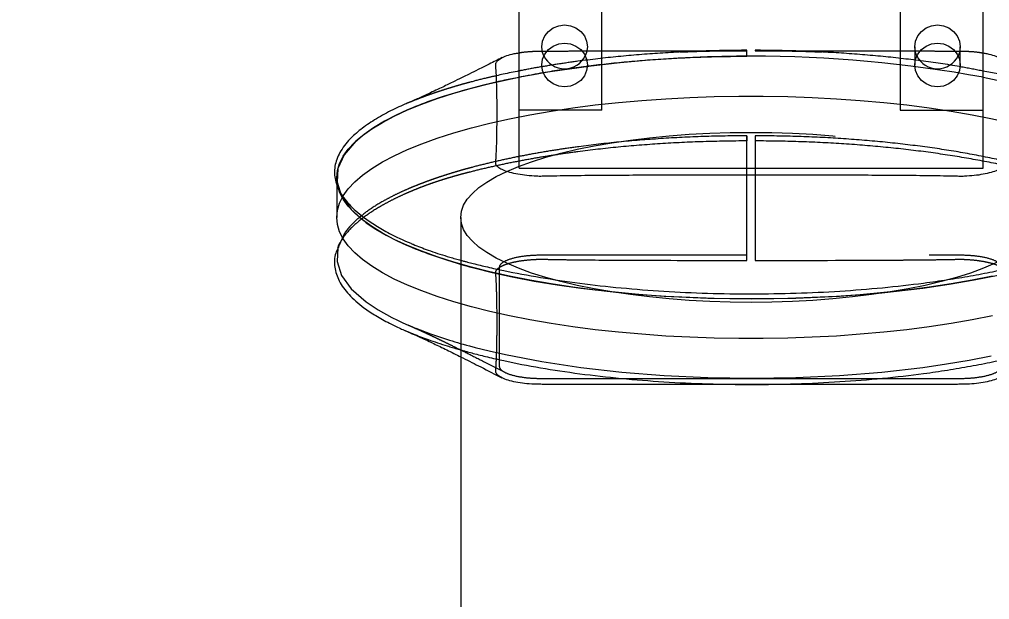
# Model space of a CAD drawing. Extents: x -2187 to 96136, y -11110 to 52208.
# Drawn here: x 48128 to 48362.2, y 18102.2 to 18242.2 of the extents above; entities that cross this region are included whole.
import ezdxf

# ---------------------------------------------------------------- set-up
doc = ezdxf.new("R2010")
doc.units = 0
doc.header["$LTSCALE"] = 1000
doc.header["$MEASUREMENT"] = 0
doc.linetypes.add('ACAD_ISO02W100', pattern=[15, 12, -3])
doc.linetypes.add('HIDDEN', pattern=[0.375, 0.25, -0.125])
doc.styles.add('HZHT', font='hztxt_e.shx', dxfattribs={"width": 1.5, "bigfont": 'hztxt.shx'})
doc.dimstyles.new('75', dxfattribs={"dimscale": 100, "dimtxt": 3, "dimasz": 1, "dimexe": 1, "dimexo": 1, "dimgap": 0.2, "dimtad": 1, "dimdec": 0, "dimrnd": 10, "dimzin": 0, "dimdsep": 46, "dimtxsty": 'HZHT', "dimblk1": 'ARCHTICK', "dimblk2": 'ARCHTICK', "dimsah": 1, "dimcen": 1, "dimdle": 0.5, "dimclrd": 1, "dimclre": 1, "dimadec": 0, "dimazin": 0, "dimtfac": 1, "dimtdec": 0, "dimtix": 1, "dimtmove": 2, "dimatfit": 3, "dimfxl": 0, "dimtolj": 1, "dimtzin": 0, "dimarcsym": 0})

# ---------------------------------------------------------------- blocks, each defined once
blk = doc.blocks.new('_ArchTick')
at = {"color": 0, "linetype": 'ByBlock', "const_width": 0.4}
blk.add_lwpolyline([(-0.5, -0.5), (0.5, 0.5)], dxfattribs=at)
blk = doc.blocks.new('*D128')
at = {"color": 1, "linetype": 'ACAD_ISO02W100', "lineweight": -2, "ltscale": 750}
for p, q in [((46340.1, 18544.5), (46340.1, 17223.45)), ((50290.1, 18544.5), (50290.1, 17223.45)), ((46290.1, 17323.45), (47159.52, 17323.45)), ((50340.1, 17323.45), (48409.52, 17323.45))]:
    blk.add_line(p, q, dxfattribs=at)
at = {"layer": 'Defpoints', "color": 0, "linetype": 'ACAD_ISO02W100', "ltscale": 750}
for p in [(46340.1, 18644.5), (50290.1, 18644.5), (50290.1, 17323.45)]:
    blk.add_point(p, dxfattribs=at)
at = {"color": 1, "linetype": 'ACAD_ISO02W100', "lineweight": -2, "ltscale": 750, "xscale": 100, "yscale": 100, "zscale": 100, "rotation": 180}
blk.add_blockref('_ArchTick', (46340.1, 17323.45), dxfattribs=at)
at = {"color": 1, "linetype": 'ACAD_ISO02W100', "lineweight": -2, "ltscale": 750, "xscale": 100, "yscale": 100, "zscale": 100}
blk.add_blockref('_ArchTick', (50290.1, 17323.45), dxfattribs=at)
at = {"color": 0, "linetype": 'ACAD_ISO02W100', "ltscale": 750, "insert": (47784.52, 17473.45), "char_height": 300, "attachment_point": 2, "style": 'HZHT'}
blk.add_mtext('\\A1;3950', dxfattribs=at)

msp = doc.modelspace()

# ---------------------------------------------------------------- linework, layer by layer
at = {"color": 7, "linetype": 'Continuous', "lineweight": 15}
for p, q in [((48248.629, 18206.335), (48248.629, 18369.852)), ((48360.629, 18206.335), (48360.629, 18369.852)), ((48248.629, 18206.335), (48360.629, 18206.335)), ((48204.629, 18202.775), (48204.629, 18194.426)), ((48234.547, 18160.767), (48234.547, 18003.179))]:
    msp.add_line(p, q, dxfattribs=at)
at = {"color": 7, "linetype": 'HIDDEN', "lineweight": 0}
for p, q in [((48268.629, 18220.287), (48268.629, 18364.678)), ((48340.629, 18364.678), (48340.629, 18220.287)), ((48344.129, 18235.587), (48344.129, 18231.198)), ((48355.129, 18231.198), (48355.129, 18235.587)), ((48268.629, 18220.287), (48248.629, 18220.287)), ((48340.629, 18220.287), (48360.629, 18220.287)), ((48204.629, 18203.989), (48204.629, 18202.775)), ((48205.185, 18200.908), (48204.989, 18201.509)), ((48205.344, 18200.497), (48205.345, 18200.496)), ((48234.547, 18194.426), (48234.547, 18160.767))]:
    msp.add_line(p, q, dxfattribs=at)
at = {"color": 144, "linetype": 'HIDDEN', "lineweight": 0}
for p, q in [((48303.629, 18233.247), (48303.625, 18234.747)), ((48303.629, 18214.123), (48303.625, 18212.877)), ((48303.629, 18185.281), (48303.629, 18214.123)), ((48305.629, 18214.123), (48305.629, 18185.281))]:
    msp.add_line(p, q, dxfattribs=at)
at = {"color": 144, "linetype": 'HIDDEN', "lineweight": 0, "flags": 128}
for points in [[(48254.129, 18235.587), (48254.317, 18236.948), (48254.866, 18238.216), (48255.74, 18239.305), (48256.879, 18240.141), (48258.206, 18240.667), (48259.629, 18240.846), (48261.053, 18240.667), (48262.379, 18240.141), (48263.519, 18239.305), (48264.393, 18238.216), (48264.942, 18236.948), (48265.129, 18235.587), (48264.942, 18234.225), (48264.628, 18233.392)], [(48254.631, 18233.392), (48254.317, 18234.225), (48254.129, 18235.587)], [(48303.629, 18234.593), (48303.627, 18234.67), (48303.625, 18234.747)], [(48305.634, 18234.747), (48305.632, 18234.67), (48305.629, 18234.593)], [(48243.216, 18227.076), (48242.418, 18226.897), (48239.758, 18226.256), (48237.28, 18225.618), (48236.096, 18225.297), (48235.471, 18225.123), (48234.925, 18224.969), (48234.387, 18224.815), (48230.32, 18223.569), (48226.554, 18222.271), (48225.825, 18222.002), (48225.102, 18221.728), (48224.384, 18221.449), (48223.67, 18221.164), (48222.924, 18220.858), (48222.48, 18220.673), (48221.687, 18220.34), (48218.944, 18219.082), (48216.138, 18217.617), (48213.522, 18216.051), (48211.223, 18214.437), (48209.254, 18212.784), (48206.451, 18209.548), (48204.925, 18206.234), (48204.7, 18202.889), (48205.782, 18199.559), (48208.152, 18196.291), (48211.771, 18193.129), (48214.032, 18191.602), (48216.57, 18190.122), (48219.245, 18188.749), (48220.564, 18188.131), (48221.834, 18187.576), (48222.698, 18187.213), (48223.537, 18186.867), (48224.279, 18186.57), (48225.025, 18186.279), (48225.776, 18185.994), (48226.533, 18185.713), (48227.297, 18185.437), (48231.108, 18184.155), (48235.266, 18182.912), (48235.544, 18182.834), (48235.924, 18182.728), (48236.681, 18182.52), (48238.034, 18182.152), (48242.162, 18181.13), (48247.006, 18180.074), (48252.288, 18179.057), (48257.808, 18178.134), (48263.524, 18177.315), (48273.422, 18176.19), (48283.684, 18175.377), (48294.191, 18174.888), (48304.821, 18174.728), (48315.448, 18174.9), (48325.949, 18175.401), (48336.2, 18176.225), (48346.083, 18177.361), (48352.411, 18178.285), (48358.492, 18179.336), (48364.238, 18180.492), (48368.138, 18181.376), (48371.51, 18182.227), (48372.859, 18182.597), (48373.612, 18182.805), (48374.588, 18183.081), (48375.439, 18183.327), (48376.27, 18183.574), (48377.084, 18183.822), (48377.881, 18184.07), (48378.665, 18184.319), (48382.204, 18185.524), (48385.798, 18186.898), (48386.092, 18187.018), (48386.387, 18187.14), (48386.78, 18187.305), (48387.793, 18187.735), (48389.226, 18188.375), (48390.711, 18189.09), (48392.21, 18189.863), (48393.682, 18190.677), (48395.088, 18191.515), (48396.405, 18192.368), (48397.629, 18193.233), (48401.207, 18196.399), (48403.534, 18199.67), (48404.572, 18203.001), (48404.629, 18203.949), (48404.629, 18203.949)], [(48303.629, 18184.036), (48303.627, 18198.456), (48303.625, 18212.877)], [(48305.634, 18212.877), (48305.632, 18198.456), (48305.629, 18184.036)]]:
    msp.add_lwpolyline(points, dxfattribs=at)
at = {"color": 7, "linetype": 'HIDDEN', "lineweight": 0, "flags": 128}
for points in [[(48344.129, 18235.587), (48344.317, 18236.948), (48344.866, 18238.216), (48345.74, 18239.305), (48346.879, 18240.141), (48348.206, 18240.667), (48349.629, 18240.846), (48351.053, 18240.667), (48352.379, 18240.141), (48353.519, 18239.305), (48354.393, 18238.216), (48354.942, 18236.948), (48355.129, 18235.587), (48354.942, 18234.225), (48354.628, 18233.392)], [(48344.631, 18233.392), (48344.317, 18234.225), (48344.129, 18235.587)], [(48204.668, 18203.175), (48204.629, 18203.989), (48204.805, 18205.722), (48205.331, 18207.449), (48206.206, 18209.164), (48207.427, 18210.861), (48208.989, 18212.534), (48210.888, 18214.177), (48213.115, 18215.784), (48215.664, 18217.35), (48218.525, 18218.868), (48221.689, 18220.335), (48225.144, 18221.744), (48228.878, 18223.09), (48232.879, 18224.37), (48237.131, 18225.578), (48241.621, 18226.71), (48243.144, 18227.064)], [(48204.629, 18194.426), (48204.805, 18196.16), (48205.331, 18197.887), (48206.206, 18199.602), (48207.427, 18201.299), (48208.989, 18202.972), (48210.888, 18204.615), (48213.115, 18206.222), (48215.664, 18207.787), (48218.525, 18209.306), (48221.689, 18210.772), (48225.144, 18212.181), (48228.878, 18213.528), (48232.879, 18214.807), (48237.131, 18216.015), (48241.621, 18217.147), (48246.332, 18218.2), (48251.247, 18219.168), (48256.35, 18220.05), (48261.623, 18220.842), (48267.047, 18221.541), (48272.602, 18222.145), (48278.271, 18222.652), (48284.032, 18223.059), (48289.865, 18223.366), (48295.75, 18223.571), (48301.666, 18223.673), (48307.593, 18223.673), (48313.509, 18223.571), (48319.394, 18223.366), (48325.227, 18223.059), (48330.988, 18222.652), (48336.656, 18222.145), (48342.212, 18221.541), (48347.636, 18220.842), (48352.909, 18220.05), (48358.012, 18219.168), (48362.927, 18218.2), (48367.638, 18217.147), (48372.128, 18216.015), (48376.38, 18214.807), (48380.381, 18213.528), (48384.115, 18212.181), (48387.57, 18210.772), (48390.734, 18209.306), (48393.595, 18207.787), (48396.144, 18206.222), (48398.371, 18204.615), (48400.27, 18202.972), (48401.832, 18201.299), (48403.053, 18199.602), (48403.928, 18197.887), (48404.454, 18196.16), (48404.629, 18194.426)], [(48374.712, 18194.426), (48374.533, 18192.963), (48373.998, 18191.508), (48373.11, 18190.067), (48371.873, 18188.649), (48370.293, 18187.26), (48368.379, 18185.908), (48366.139, 18184.599), (48363.587, 18183.34), (48360.733, 18182.137), (48357.594, 18180.998), (48354.185, 18179.926), (48350.524, 18178.929), (48346.628, 18178.01), (48342.519, 18177.175), (48338.216, 18176.428), (48333.743, 18175.773), (48329.121, 18175.213), (48324.374, 18174.751), (48319.527, 18174.389), (48314.603, 18174.129), (48309.629, 18173.972), (48304.629, 18173.92), (48299.63, 18173.972), (48294.656, 18174.129), (48289.732, 18174.389), (48284.885, 18174.751), (48280.138, 18175.213), (48275.516, 18175.773), (48271.043, 18176.428), (48266.74, 18177.175), (48262.631, 18178.01), (48258.735, 18178.929), (48255.074, 18179.926), (48251.665, 18180.998), (48248.526, 18182.137), (48245.672, 18183.34), (48243.12, 18184.599), (48240.88, 18185.908), (48238.966, 18187.26), (48237.386, 18188.649), (48236.149, 18190.067), (48235.26, 18191.508), (48234.726, 18192.963), (48234.547, 18194.426), (48234.726, 18195.889), (48235.26, 18197.345), (48236.149, 18198.785), (48237.386, 18200.203), (48238.966, 18201.592), (48240.88, 18202.945), (48243.12, 18204.254), (48245.672, 18205.513), (48248.526, 18206.715), (48251.665, 18207.855), (48255.074, 18208.926), (48258.735, 18209.924), (48262.631, 18210.842), (48266.74, 18211.677), (48271.043, 18212.424), (48275.516, 18213.079), (48280.138, 18213.639), (48284.885, 18214.102), (48289.732, 18214.464), (48294.656, 18214.724), (48299.63, 18214.88), (48304.629, 18214.932), (48309.629, 18214.88), (48314.603, 18214.724), (48319.527, 18214.464), (48324.374, 18214.102), (48329.121, 18213.639), (48333.743, 18213.079), (48338.216, 18212.424), (48342.519, 18211.677), (48346.628, 18210.842), (48350.524, 18209.924), (48354.185, 18208.926), (48357.594, 18207.855), (48360.733, 18206.715), (48363.587, 18205.513), (48366.139, 18204.254), (48368.379, 18202.945), (48370.293, 18201.592), (48371.873, 18200.203), (48373.11, 18198.785), (48373.998, 18197.345), (48374.533, 18195.889), (48374.712, 18194.426)]]:
    msp.add_lwpolyline(points, dxfattribs=at)
at = {"color": 144, "linetype": 'Continuous', "lineweight": 0, "flags": 128}
msp.add_lwpolyline([(48265.129, 18231.198), (48264.942, 18229.836), (48264.393, 18228.568), (48263.519, 18227.479), (48262.379, 18226.643), (48261.053, 18226.117), (48259.629, 18225.938), (48258.206, 18226.117), (48256.879, 18226.643), (48255.74, 18227.479), (48254.866, 18228.568), (48254.317, 18229.836), (48254.129, 18231.198), (48254.317, 18232.559), (48254.866, 18233.827), (48255.74, 18234.916), (48256.879, 18235.752), (48258.206, 18236.278), (48259.629, 18236.457), (48261.053, 18236.278), (48262.379, 18235.752), (48263.519, 18234.916), (48264.393, 18233.827), (48264.942, 18232.559), (48265.129, 18231.198)], dxfattribs=at)
at = {"color": 7, "linetype": 'Continuous', "lineweight": 15, "flags": 128}
for points in [[(48355.129, 18231.198), (48354.942, 18229.836), (48354.393, 18228.568), (48353.519, 18227.479), (48352.379, 18226.643), (48351.053, 18226.117), (48349.629, 18225.938), (48348.206, 18226.117), (48346.879, 18226.643), (48345.74, 18227.479), (48344.866, 18228.568), (48344.317, 18229.836), (48344.129, 18231.198), (48344.317, 18232.559), (48344.866, 18233.827), (48345.74, 18234.916), (48346.879, 18235.752), (48348.206, 18236.278), (48349.629, 18236.457), (48351.053, 18236.278), (48352.379, 18235.752), (48353.519, 18234.916), (48354.393, 18233.827), (48354.942, 18232.559), (48355.129, 18231.198)], [(48243.144, 18227.064), (48246.332, 18227.762), (48248.629, 18228.23)], [(48360.629, 18228.23), (48362.927, 18227.762), (48365.879, 18227.118)], [(48204.989, 18201.509), (48204.805, 18202.255), (48204.668, 18203.175)], [(48362.927, 18180.215), (48358.012, 18179.246), (48352.909, 18178.364), (48347.636, 18177.573), (48342.212, 18176.874), (48336.656, 18176.27), (48330.988, 18175.763), (48325.227, 18175.356), (48319.394, 18175.049), (48313.509, 18174.844), (48307.593, 18174.741), (48301.666, 18174.741), (48295.75, 18174.844), (48289.865, 18175.049), (48284.032, 18175.356), (48278.271, 18175.763), (48272.602, 18176.27), (48267.047, 18176.874), (48261.623, 18177.573), (48256.35, 18178.364), (48251.247, 18179.246), (48246.332, 18180.215), (48241.621, 18181.267), (48237.131, 18182.4), (48232.879, 18183.607), (48228.878, 18184.887), (48225.144, 18186.234), (48221.689, 18187.643), (48218.525, 18189.109), (48215.664, 18190.628), (48213.115, 18192.193), (48210.888, 18193.8), (48208.989, 18195.443), (48207.427, 18197.116), (48206.206, 18198.813), (48205.331, 18200.528), (48205.185, 18200.908)], [(48362.927, 18170.653), (48358.012, 18169.684), (48352.909, 18168.802), (48347.636, 18168.01), (48342.212, 18167.311), (48336.656, 18166.707), (48330.988, 18166.201), (48325.227, 18165.794), (48319.394, 18165.487), (48313.509, 18165.282), (48307.593, 18165.179), (48301.666, 18165.179), (48295.75, 18165.282), (48289.865, 18165.487), (48284.032, 18165.794), (48278.271, 18166.201), (48272.602, 18166.707), (48267.047, 18167.311), (48261.623, 18168.01), (48256.35, 18168.802), (48251.247, 18169.684), (48246.332, 18170.653), (48241.621, 18171.705), (48237.131, 18172.837), (48232.879, 18174.045), (48228.878, 18175.325), (48225.144, 18176.671), (48221.689, 18178.08), (48218.525, 18179.547), (48215.664, 18181.065), (48213.115, 18182.631), (48210.888, 18184.238), (48208.989, 18185.881), (48207.427, 18187.553), (48206.206, 18189.25), (48205.331, 18190.966), (48204.805, 18192.693), (48204.629, 18194.426), (48204.629, 18194.426)], [(48206.08, 18189.618), (48204.924, 18187.109), (48204.7, 18183.764), (48205.782, 18180.434), (48208.152, 18177.166), (48211.771, 18174.005), (48214.667, 18172.087), (48217.958, 18170.264), (48219.285, 18169.605), (48220.59, 18168.995), (48221.846, 18168.446), (48222.698, 18168.088), (48223.093, 18167.924), (48223.389, 18167.802), (48223.685, 18167.682), (48227.297, 18166.313), (48231.866, 18164.792), (48232.498, 18164.598), (48233.139, 18164.405), (48233.791, 18164.211), (48234.455, 18164.018), (48235.131, 18163.825), (48235.924, 18163.604), (48236.681, 18163.396), (48238.034, 18163.027), (48241.417, 18162.18), (48245.329, 18161.3), (48254.105, 18159.613), (48263.524, 18158.19), (48273.422, 18157.065), (48283.684, 18156.253), (48294.191, 18155.764), (48304.821, 18155.604), (48315.448, 18155.776), (48325.949, 18156.276), (48336.2, 18157.1), (48346.083, 18158.236), (48351.788, 18159.062), (48357.297, 18159.991), (48362.566, 18161.014)]]:
    msp.add_lwpolyline(points, dxfattribs=at)
at = {"color": 7, "linetype": 'HIDDEN', "lineweight": 0}
msp.add_arc((48304.629, 17923.794), 309.544, 79.57715, 100.42285, dxfattribs=at)
at = {"color": 144, "linetype": 'Continuous', "lineweight": 0}
msp.add_arc((48259.629, 18235.887), 5.587, 206.53041, 333.46959, dxfattribs=at)
at = {"color": 7, "linetype": 'Continuous', "lineweight": 15}
msp.add_arc((48349.629, 18235.887), 5.587, 206.53041, 333.46959, dxfattribs=at)
at = {"color": 7, "linetype": 'HIDDEN', "lineweight": 0}
for points, knots in [([(48303.625, 18234.747), (48300.114, 18234.706), (48293.093, 18234.623), (48282.694, 18234.091), (48272.546, 18233.267), (48264.387, 18232.32), (48258.092, 18231.421), (48253.517, 18230.669), (48250.363, 18230.111), (48248.781, 18229.785), (48248.629, 18229.753)], [0, 0, 0, 0, 0.1806256, 0.3611416, 0.5414298, 0.7213779, 0.811218, 0.9009331, 0.9905091, 1, 1, 1, 1]), ([(48287.618, 18234.324), (48288.207, 18234.352), (48289.45, 18234.412), (48291.154, 18234.477), (48292.85, 18234.53), (48294.492, 18234.567), (48296.082, 18234.59), (48297.016, 18234.592), (48297.5, 18234.593)], [0, 0, 0, 0, 0.1309354, 0.2760797, 0.4355124, 0.6092906, 0.7974489, 1, 1, 1, 1]), ([(48311.764, 18234.593), (48312.331, 18234.591), (48313.473, 18234.588), (48315.694, 18234.55), (48318.328, 18234.476), (48320.533, 18234.375), (48321.641, 18234.324)], [0, 0, 0, 0, 0.2451653, 0.4938112, 0.7455808, 1, 1, 1, 1]), ([(48243.166, 18228.593), (48242.328, 18228.404), (48240.146, 18227.913), (48237.66, 18227.273), (48235.8, 18226.766), (48235.004, 18226.544), (48234.426, 18226.38), (48233.52, 18226.119), (48232.284, 18225.752), (48230.746, 18225.276), (48229.258, 18224.794), (48227.814, 18224.307), (48226.407, 18223.812), (48225.03, 18223.305), (48223.664, 18222.779), (48222.622, 18222.358), (48221.946, 18222.076), (48221.717, 18221.979), (48221.633, 18221.944)], [0, 0, 0, 0, 0.1005631, 0.2619294, 0.3138681, 0.3415805, 0.3659756, 0.3901897, 0.4619382, 0.5326997, 0.6029074, 0.67294, 0.7431667, 0.8139617, 0.8857425, 0.9610306, 0.9857988, 1, 1, 1, 1]), ([(48303.629, 18214.123), (48300.133, 18214.081), (48293.143, 18213.999), (48282.793, 18213.469), (48272.697, 18212.649), (48264.584, 18211.709), (48258.337, 18210.815), (48253.785, 18210.075), (48249.38, 18209.268), (48245.132, 18208.398), (48241.091, 18207.474), (48238.108, 18206.721), (48236.278, 18206.223), (48235.495, 18206.005), (48234.925, 18205.845), (48234.034, 18205.589), (48232.818, 18205.23), (48231.3, 18204.762), (48229.831, 18204.288), (48228.401, 18203.806), (48227.003, 18203.313), (48225.631, 18202.808), (48224.266, 18202.282), (48223.221, 18201.859), (48222.363, 18201.499), (48221.268, 18201.042), (48219.655, 18200.314), (48217.674, 18199.333), (48215.035, 18197.904), (48212.041, 18196.022), (48208.86, 18193.405), (48206.78, 18191.26), (48206.195, 18189.887), (48206.08, 18189.618)], [0, 0, 0, 0, 0.0750699, 0.1500877, 0.2249993, 0.2997489, 0.337059, 0.3743089, 0.4114911, 0.4485995, 0.4856292, 0.5215799, 0.5331439, 0.5393131, 0.5447446, 0.5501354, 0.5661049, 0.5818568, 0.5974833, 0.6130687, 0.6286974, 0.644454, 0.66043, 0.6771808, 0.6827162, 0.692654, 0.7181196, 0.746375, 0.7762904, 0.8372959, 0.8984517, 0.9801321, 1, 1, 1, 1]), ([(48303.625, 18212.877), (48300.114, 18212.836), (48293.093, 18212.754), (48282.694, 18212.23), (48272.546, 18211.418), (48264.385, 18210.489), (48258.094, 18209.606), (48253.507, 18208.877), (48249.063, 18208.083), (48244.771, 18207.228), (48240.682, 18206.323), (48237.659, 18205.588), (48235.8, 18205.103), (48235.004, 18204.892), (48234.426, 18204.735), (48233.52, 18204.486), (48232.284, 18204.135), (48230.746, 18203.674), (48229.258, 18203.203), (48227.814, 18202.72), (48226.407, 18202.223), (48225.03, 18201.709), (48223.664, 18201.169), (48222.622, 18200.735), (48221.768, 18200.365), (48220.677, 18199.894), (48219.069, 18199.147), (48217.094, 18198.143), (48214.465, 18196.687), (48211.488, 18194.776), (48208.289, 18192.129), (48205.946, 18189.551), (48205.24, 18187.748), (48204.971, 18187.06)], [0, 0, 0, 0, 0.0727349, 0.1454257, 0.2180247, 0.2904868, 0.326664, 0.3627907, 0.3988615, 0.4348718, 0.4708179, 0.505727, 0.5169632, 0.5229583, 0.5282359, 0.5334742, 0.5489959, 0.5643041, 0.5794925, 0.5946429, 0.6098354, 0.6251509, 0.6406795, 0.656967, 0.6623252, 0.6719478, 0.6967432, 0.72419, 0.7532276, 0.8124449, 0.8717896, 0.9510297, 1, 1, 1, 1]), ([(48221.729, 18168.496), (48222.147, 18168.315), (48222.884, 18167.996), (48224.346, 18167.341), (48225.843, 18166.653), (48227.524, 18165.866), (48229.087, 18165.123), (48230.661, 18164.363), (48232.924, 18163.255), (48236.094, 18161.676), (48240.41, 18159.491), (48243.487, 18157.913), (48245.182, 18157.044)], [0, 0, 0, 0, 0.0465793, 0.0822069, 0.1569313, 0.2232672, 0.2828783, 0.3450933, 0.4129586, 0.5647313, 0.7602492, 1, 1, 1, 1])]:
    msp.add_open_spline(points, degree=3, knots=knots, dxfattribs=at)
at = {"color": 144, "linetype": 'HIDDEN', "lineweight": 0}
for points, knots in [([(48248.629, 18234.129), (48248.932, 18234.184), (48249.907, 18234.36), (48251.353, 18234.467), (48252.833, 18234.529), (48254.387, 18234.532), (48256.595, 18234.553), (48259.403, 18234.564), (48262.351, 18234.574), (48268.918, 18234.588), (48282.677, 18234.594), (48295.456, 18234.593), (48303.629, 18234.593)], [0, 0, 0, 0, 0.0193224, 0.0622475, 0.0799501, 0.1008381, 0.1464752, 0.199918, 0.2532536, 0.3064912, 0.5563841, 1, 1, 1, 1]), ([(48305.629, 18234.593), (48315.988, 18234.595), (48327.517, 18234.596), (48340.215, 18234.586), (48343.73, 18234.581), (48347.251, 18234.573), (48350.752, 18234.564), (48353.674, 18234.537), (48355.824, 18234.541), (48357.585, 18234.476), (48359.186, 18234.351), (48360.243, 18234.158), (48360.629, 18234.087)], [0, 0, 0, 0, 0.5617946, 0.62521, 0.6887413, 0.752402, 0.8162065, 0.8785737, 0.9111644, 0.9324037, 0.9752753, 1, 1, 1, 1]), ([(48360.629, 18229.712), (48358.936, 18230.05), (48354.361, 18230.965), (48346.283, 18232.151), (48336.563, 18233.283), (48326.457, 18234.097), (48316.113, 18234.624), (48309.127, 18234.706), (48305.634, 18234.747)], [0, 0, 0, 0, 0.1048398, 0.283193, 0.4619979, 0.6411442, 0.8205177, 1, 1, 1, 1]), ([(48303.629, 18233.247), (48300.133, 18233.206), (48293.143, 18233.123), (48282.794, 18232.593), (48272.692, 18231.776), (48262.987, 18230.64), (48254.907, 18229.446), (48250.337, 18228.528), (48248.629, 18228.185)], [0, 0, 0, 0, 0.1792824, 0.3584401, 0.5373426, 0.7158609, 0.8938654, 1, 1, 1, 1]), ([(48403.138, 18189.679), (48402.943, 18190.077), (48402.264, 18191.463), (48400.396, 18193.379), (48397.96, 18195.423), (48395.634, 18197.034), (48393.024, 18198.58), (48390.268, 18200.007), (48388.075, 18201.013), (48386.678, 18201.591), (48385.959, 18201.89), (48385.204, 18202.195), (48384.292, 18202.553), (48383.385, 18202.897), (48381.567, 18203.567), (48378.709, 18204.544), (48375.827, 18205.42), (48374.059, 18205.923), (48373.487, 18206.083), (48372.703, 18206.298), (48371.294, 18206.679), (48369.202, 18207.213), (48366.585, 18207.839), (48362.028, 18208.854), (48355.301, 18210.15), (48346.091, 18211.548), (48336.408, 18212.664), (48326.36, 18213.475), (48316.062, 18214), (48309.108, 18214.082), (48305.629, 18214.123)], [0, 0, 0, 0, 0.0294809, 0.1029184, 0.1458141, 0.1886485, 0.2313616, 0.2725021, 0.3090529, 0.3190063, 0.3245504, 0.3359259, 0.3466929, 0.3573294, 0.3678691, 0.409578, 0.4517866, 0.4571856, 0.4626256, 0.4687991, 0.4803362, 0.5038796, 0.5284504, 0.553058, 0.6270555, 0.7013223, 0.775804, 0.8504478, 0.9251978, 1, 1, 1, 1]), ([(48404.176, 18187.418), (48403.844, 18188.133), (48403.047, 18189.849), (48400.953, 18192.097), (48398.51, 18194.167), (48396.194, 18195.801), (48393.592, 18197.372), (48390.846, 18198.829), (48388.66, 18199.859), (48387.268, 18200.454), (48386.553, 18200.762), (48385.8, 18201.075), (48384.889, 18201.442), (48383.981, 18201.794), (48382.156, 18202.477), (48379.276, 18203.46), (48376.351, 18204.32), (48374.554, 18204.811), (48373.974, 18204.967), (48373.177, 18205.177), (48371.746, 18205.548), (48369.625, 18206.068), (48366.974, 18206.681), (48362.366, 18207.676), (48355.576, 18208.95), (48346.3, 18210.329), (48336.558, 18211.432), (48326.458, 18212.236), (48316.112, 18212.755), (48309.127, 18212.836), (48305.634, 18212.877)], [0, 0, 0, 0, 0.0514309, 0.1234221, 0.1653376, 0.207202, 0.2489554, 0.2891771, 0.3249938, 0.3346993, 0.3401036, 0.351244, 0.3617825, 0.3721934, 0.3825096, 0.4233371, 0.464646, 0.4699292, 0.4752519, 0.4812934, 0.4925819, 0.5156041, 0.539628, 0.5636817, 0.635984, 0.7085112, 0.781222, 0.8540717, 0.9270137, 1, 1, 1, 1]), ([(48244.552, 18155.714), (48244.267, 18155.862), (48243.588, 18156.213), (48243.216, 18156.676), (48243.052, 18157.04), (48242.989, 18157.31), (48243.037, 18157.659), (48243.063, 18158.141), (48243.101, 18158.703), (48243.133, 18159.303), (48243.194, 18160.544), (48243.279, 18163.083), (48243.348, 18168.118), (48243.324, 18173.454), (48243.193, 18177.863), (48243.094, 18179.808), (48243.035, 18180.71), (48243.007, 18181.112), (48243.01, 18181.342), (48243.094, 18181.535), (48243.227, 18181.759), (48243.543, 18182.121), (48244.251, 18182.617), (48245.627, 18183.193), (48247.415, 18183.675), (48249.505, 18184.037), (48251.349, 18184.221), (48252.833, 18184.304), (48254.386, 18184.344), (48256.595, 18184.258), (48259.403, 18184.228), (48262.351, 18184.186), (48268.918, 18184.121), (48282.677, 18184.049), (48295.456, 18184.041), (48303.629, 18184.036)], [0, 0, 0, 0, 0.0111206, 0.0264849, 0.0302766, 0.0349171, 0.0432794, 0.0552571, 0.0683247, 0.0821633, 0.096454, 0.1530901, 0.2538626, 0.4336257, 0.5082195, 0.5439883, 0.5597211, 0.565923, 0.5695101, 0.5749001, 0.5799724, 0.5850822, 0.6005929, 0.6162856, 0.6320407, 0.647692, 0.6631128, 0.6694725, 0.6769765, 0.6933716, 0.7125709, 0.7317317, 0.7508573, 0.8406312, 1, 1, 1, 1]), ([(48303.629, 18185.281), (48299.507, 18185.281), (48291.263, 18185.281), (48278.869, 18185.281), (48267.249, 18185.281), (48258.898, 18185.281), (48254.704, 18185.281), (48253.613, 18185.281), (48252.347, 18185.267), (48249.783, 18185.096), (48246.592, 18184.479), (48244.495, 18183.546), (48243.913, 18182.798), (48243.865, 18182.429), (48243.865, 18181.353), (48243.865, 18179.355), (48243.865, 18176.371), (48243.865, 18173.396), (48243.865, 18170.425), (48243.865, 18167.455), (48243.865, 18164.48), (48243.865, 18161.496), (48243.865, 18159.498), (48243.865, 18158.422), (48243.913, 18158.053), (48244.495, 18157.304), (48246.6, 18156.368), (48249.797, 18155.753), (48252.354, 18155.583), (48253.615, 18155.569), (48258.113, 18155.569), (48266.588, 18155.569), (48279.252, 18155.569), (48291.885, 18155.569), (48304.501, 18155.569), (48317.118, 18155.569), (48329.75, 18155.569), (48342.414, 18155.569), (48350.889, 18155.569), (48355.388, 18155.569), (48356.648, 18155.583), (48359.205, 18155.753), (48362.402, 18156.368), (48364.507, 18157.304), (48365.089, 18158.053), (48365.137, 18158.422), (48365.137, 18159.498), (48365.137, 18161.496), (48365.137, 18164.48), (48365.137, 18167.455), (48365.137, 18170.425), (48365.137, 18173.396), (48365.137, 18176.371), (48365.137, 18179.355), (48365.137, 18181.353), (48365.137, 18182.429), (48365.089, 18182.798), (48364.508, 18183.546), (48362.41, 18184.479), (48359.219, 18185.096), (48356.655, 18185.267), (48355.389, 18185.281), (48354.302, 18185.281), (48350.13, 18185.281), (48341.822, 18185.281), (48330.262, 18185.281), (48317.932, 18185.281), (48309.73, 18185.281), (48305.629, 18185.281)], [0, 0, 0, 0, 0.0277778, 0.0555556, 0.0833333, 0.1055556, 0.1111111, 0.1111111, 0.1166667, 0.1388889, 0.1666667, 0.1944444, 0.2166667, 0.2222222, 0.2222222, 0.2361111, 0.25, 0.2638889, 0.2777778, 0.2916667, 0.3055556, 0.3194444, 0.3333333, 0.3333333, 0.3388889, 0.3611111, 0.3888889, 0.4166667, 0.4388889, 0.4444444, 0.4444444, 0.4583333, 0.4722222, 0.4861111, 0.5, 0.5138889, 0.5277778, 0.5416667, 0.5555556, 0.5555556, 0.5611111, 0.5833333, 0.6111111, 0.6388889, 0.6611111, 0.6666667, 0.6666667, 0.6805556, 0.6944444, 0.7083333, 0.7222222, 0.7361111, 0.75, 0.7638889, 0.7777778, 0.7777778, 0.7833333, 0.8055556, 0.8333333, 0.8611111, 0.8833333, 0.8888889, 0.8888889, 0.8944444, 0.9166667, 0.9444444, 0.9722222, 1, 1, 1, 1]), ([(48305.629, 18184.036), (48315.988, 18184.041), (48327.517, 18184.047), (48340.215, 18184.126), (48343.73, 18184.154), (48347.251, 18184.191), (48350.752, 18184.233), (48353.674, 18184.3), (48355.823, 18184.32), (48357.589, 18184.219), (48359.495, 18184.033), (48361.584, 18183.67), (48363.372, 18183.189), (48364.748, 18182.614), (48365.456, 18182.119), (48365.773, 18181.758), (48365.907, 18181.534), (48365.991, 18181.342), (48365.994, 18181.112), (48365.951, 18180.506), (48365.887, 18179.463), (48365.82, 18178.025), (48365.768, 18176.539), (48365.685, 18173.295), (48365.651, 18168.334), (48365.705, 18163.328), (48365.822, 18160.047), (48365.883, 18158.811), (48365.937, 18157.984), (48365.963, 18157.582), (48365.996, 18157.277), (48365.938, 18157.033), (48365.777, 18156.67), (48365.398, 18156.202), (48364.708, 18155.845), (48364.411, 18155.692)], [0, 0, 0, 0, 0.2022272, 0.2250546, 0.2479238, 0.2708395, 0.293807, 0.3162571, 0.3279886, 0.3356341, 0.3510664, 0.3667301, 0.3824983, 0.3982052, 0.4137313, 0.4188465, 0.4239244, 0.4293206, 0.4329122, 0.439122, 0.4678216, 0.5000366, 0.5327393, 0.5653799, 0.7141541, 0.8630554, 0.9004355, 0.936649, 0.9476485, 0.9577704, 0.964599, 0.9692398, 0.9730323, 0.9884023, 1, 1, 1, 1]), ([(48351.618, 18154.116), (48350.122, 18154.108), (48346.264, 18154.085), (48340.031, 18154.078), (48332.922, 18154.072), (48325.807, 18154.07), (48318.7, 18154.069), (48311.599, 18154.069), (48297.394, 18154.07), (48283.181, 18154.067), (48268.971, 18154.076), (48263.122, 18154.088), (48259.313, 18154.1), (48257.866, 18154.109), (48257.531, 18154.111)], [0, 0, 0, 0, 0.047722, 0.123032, 0.198765, 0.2743755, 0.3498951, 0.4253544, 0.5007835, 0.8028013, 0.8785343, 0.9538439, 0.9893303, 1, 1, 1, 1])]:
    msp.add_open_spline(points, degree=3, knots=knots, dxfattribs=at)
at = {"color": 7, "linetype": 'Continuous', "lineweight": 15}
for points, knots in [([(48244.534, 18232.971), (48243.508, 18232.455), (48241.616, 18231.502), (48238.964, 18230.174), (48236.742, 18229.067), (48234.704, 18228.06), (48232.454, 18226.957), (48229.663, 18225.607), (48226.879, 18224.296), (48224.65, 18223.277), (48223.355, 18222.696), (48222.427, 18222.287), (48221.913, 18222.065), (48221.632, 18221.944)], [0, 0, 0, 0, 0.150897, 0.2783484, 0.3823987, 0.4649615, 0.5584098, 0.6752662, 0.8174698, 0.8991098, 0.943661, 0.9691887, 1, 1, 1, 1]), ([(48248.629, 18229.753), (48247.335, 18229.498), (48245.47, 18229.129), (48243.706, 18228.718), (48243.166, 18228.593)], [0, 0, 0, 0, 0.6940275, 1, 1, 1, 1]), ([(48221.633, 18221.944), (48221.454, 18221.869), (48220.596, 18221.51), (48219.07, 18220.819), (48217.094, 18219.839), (48214.464, 18218.411), (48211.494, 18216.527), (48208.264, 18213.907), (48205.696, 18210.924), (48204.171, 18207.59), (48203.946, 18204.221), (48205.027, 18200.863), (48207.393, 18197.561), (48210.562, 18194.75), (48214.003, 18192.43), (48216.616, 18190.95), (48218.658, 18189.908), (48219.948, 18189.285), (48221.098, 18188.769), (48221.941, 18188.403), (48222.452, 18188.182), (48222.781, 18188.043), (48224.129, 18187.479), (48226.85, 18186.423), (48229.913, 18185.418), (48231.954, 18184.81), (48232.605, 18184.62), (48233.268, 18184.43), (48233.943, 18184.242), (48234.664, 18184.044), (48235.418, 18183.843), (48236.401, 18183.585), (48238.211, 18183.107), (48241.11, 18182.415), (48246.433, 18181.258), (48253.761, 18179.882), (48263.243, 18178.479), (48273.219, 18177.366), (48283.551, 18176.56), (48294.127, 18176.075), (48304.822, 18175.916), (48315.515, 18176.087), (48326.084, 18176.584), (48336.406, 18177.402), (48345.042, 18178.377), (48352.069, 18179.374), (48357.618, 18180.288), (48362.868, 18181.282), (48367.662, 18182.304), (48371.1, 18183.122), (48373.139, 18183.663), (48373.977, 18183.886), (48374.453, 18184.013), (48376.122, 18184.466), (48378.988, 18185.297), (48381.804, 18186.242), (48383.462, 18186.851), (48384.112, 18187.096), (48384.756, 18187.345), (48385.395, 18187.599), (48386.029, 18187.857), (48386.695, 18188.135), (48387.429, 18188.452), (48388.385, 18188.871), (48389.542, 18189.395), (48391.318, 18190.261), (48393.53, 18191.437), (48396.009, 18192.927), (48398.684, 18194.786), (48401.248, 18197.017), (48403.396, 18199.547), (48404.148, 18201.239), (48404.506, 18202.045)], [0, 0, 0, 0, 0.0025974, 0.0124293, 0.0233127, 0.0348267, 0.0583078, 0.0818394, 0.11326, 0.1447195, 0.1761949, 0.2076626, 0.2390989, 0.2704818, 0.290223, 0.3096387, 0.3168467, 0.3236333, 0.3298784, 0.3339655, 0.3358631, 0.337268, 0.3386639, 0.3549777, 0.3740656, 0.3765929, 0.3791352, 0.3816956, 0.3842773, 0.3868836, 0.3899107, 0.3927572, 0.3978467, 0.4101438, 0.423739, 0.4526529, 0.481833, 0.5110487, 0.5402916, 0.5695534, 0.5988247, 0.6280961, 0.6573578, 0.6866005, 0.7158159, 0.7333336, 0.7508369, 0.7682461, 0.7848874, 0.7998156, 0.804905, 0.8077515, 0.8091994, 0.8102597, 0.8266591, 0.8426823, 0.8455548, 0.8484397, 0.8513415, 0.8542648, 0.8572141, 0.8601941, 0.8636963, 0.8678424, 0.8741602, 0.8810271, 0.8959136, 0.9115089, 0.9271797, 0.9521876, 0.9772323, 1, 1, 1, 1]), ([(48204.822, 18201.776), (48204.909, 18201.562), (48205.083, 18201.136), (48205.257, 18200.71), (48205.344, 18200.497)], [0, 0, 0, 0, 0.5003241, 1, 1, 1, 1]), ([(48205.342, 18188.349), (48205.254, 18188.136), (48205.08, 18187.708), (48204.906, 18187.28), (48204.819, 18187.066)], [0, 0, 0, 0, 0.4999956, 1, 1, 1, 1]), ([(48204.971, 18187.06), (48204.757, 18186.634), (48203.983, 18185.097), (48203.998, 18182.414), (48205.013, 18179.066), (48207.397, 18175.779), (48210.562, 18172.994), (48214.003, 18170.706), (48216.616, 18169.255), (48218.658, 18168.238), (48219.948, 18167.632), (48221.098, 18167.132), (48221.941, 18166.779), (48222.452, 18166.566), (48222.781, 18166.431), (48224.129, 18165.886), (48226.85, 18164.856), (48229.913, 18163.835), (48231.954, 18163.205), (48232.605, 18163.007), (48233.268, 18162.81), (48233.943, 18162.613), (48234.664, 18162.405), (48235.418, 18162.194), (48236.401, 18161.923), (48238.211, 18161.423), (48241.11, 18160.701), (48246.433, 18159.502), (48253.761, 18158.087), (48263.243, 18156.654), (48273.219, 18155.52), (48283.551, 18154.701), (48294.127, 18154.209), (48304.822, 18154.048), (48315.515, 18154.221), (48326.084, 18154.725), (48336.406, 18155.555), (48345.042, 18156.548), (48352.069, 18157.565), (48357.618, 18158.502), (48362.868, 18159.525), (48367.662, 18160.58), (48371.1, 18161.431), (48373.139, 18161.999), (48373.977, 18162.231), (48374.453, 18162.365), (48376.122, 18162.84), (48378.988, 18163.707), (48381.804, 18164.664), (48383.462, 18165.266), (48384.112, 18165.507), (48384.756, 18165.751), (48385.395, 18165.998), (48386.029, 18166.249), (48386.695, 18166.519), (48387.429, 18166.825), (48388.385, 18167.229), (48389.542, 18167.738), (48391.318, 18168.58), (48393.53, 18169.731), (48396.009, 18171.194), (48398.683, 18173.028), (48401.251, 18175.238), (48403.455, 18177.833), (48404.238, 18179.602), (48404.629, 18180.487)], [0, 0, 0, 0, 0.0138469, 0.0500411, 0.0862264, 0.1223757, 0.1584635, 0.1811643, 0.2034908, 0.2117795, 0.2195835, 0.2267649, 0.2314647, 0.2336468, 0.2352623, 0.2368675, 0.255627, 0.2775766, 0.2804828, 0.2834063, 0.2863505, 0.2893193, 0.2923162, 0.2957972, 0.2990704, 0.304923, 0.3190636, 0.3346971, 0.3679458, 0.4015005, 0.4350962, 0.4687232, 0.5023719, 0.5360316, 0.5696914, 0.60334, 0.6369668, 0.6705622, 0.6907061, 0.7108335, 0.7308527, 0.7499888, 0.7671551, 0.7730075, 0.7762807, 0.7779457, 0.7791649, 0.798023, 0.8164483, 0.8197515, 0.8230689, 0.8264058, 0.8297673, 0.8331588, 0.8365855, 0.8406127, 0.8453804, 0.8526454, 0.8605419, 0.8776601, 0.8955935, 0.9136136, 0.9423709, 0.9711705, 1, 1, 1, 1]), ([(48221.133, 18167.119), (48221.547, 18166.94), (48222.277, 18166.624), (48223.729, 18165.974), (48225.216, 18165.29), (48226.885, 18164.51), (48228.438, 18163.771), (48230.004, 18163.014), (48232.257, 18161.912), (48235.416, 18160.339), (48239.722, 18158.158), (48242.801, 18156.579), (48244.498, 18155.709)], [0, 0, 0, 0, 0.0463524, 0.0817745, 0.1563109, 0.2225228, 0.2820403, 0.3441835, 0.4120205, 0.5638816, 0.7597017, 1, 1, 1, 1])]:
    msp.add_open_spline(points, degree=3, knots=knots, dxfattribs=at)
at = {"color": 144, "linetype": 'Continuous', "lineweight": 0}
for points, knots in [([(48360.629, 18234.087), (48360.934, 18234.04), (48361.95, 18233.88), (48363.362, 18233.466), (48364.751, 18232.879), (48365.456, 18232.355), (48365.773, 18231.967), (48365.907, 18231.73), (48365.991, 18231.503), (48365.994, 18231.277), (48365.951, 18230.73), (48365.887, 18229.76), (48365.82, 18228.392), (48365.768, 18226.954), (48365.685, 18223.78), (48365.651, 18218.839), (48365.705, 18213.801), (48365.822, 18210.413), (48365.883, 18209.114), (48365.938, 18208.223), (48365.963, 18207.788), (48365.996, 18207.445), (48365.938, 18207.232), (48365.779, 18206.888), (48365.312, 18206.394), (48364.191, 18205.777), (48362.624, 18205.233), (48360.683, 18204.799), (48358.498, 18204.486), (48356.712, 18204.369), (48355.462, 18204.306), (48354.569, 18204.325), (48351.79, 18204.387), (48346.887, 18204.468), (48340.031, 18204.531), (48332.922, 18204.572), (48325.807, 18204.597), (48318.7, 18204.613), (48311.599, 18204.622), (48297.394, 18204.627), (48283.181, 18204.612), (48268.972, 18204.533), (48263.122, 18204.479), (48258.641, 18204.416), (48256.101, 18204.368), (48254.433, 18204.332), (48253.54, 18204.312), (48252.29, 18204.373), (48250.505, 18204.488), (48248.319, 18204.799), (48246.376, 18205.23), (48244.806, 18205.773), (48243.683, 18206.388), (48243.214, 18206.881), (48243.053, 18207.224), (48242.989, 18207.458), (48243.037, 18207.859), (48243.063, 18208.379), (48243.101, 18208.984), (48243.133, 18209.62), (48243.194, 18210.923), (48243.279, 18213.537), (48243.348, 18218.622), (48243.324, 18223.946), (48243.193, 18228.244), (48243.094, 18230.083), (48243.035, 18230.913), (48243.007, 18231.276), (48243.01, 18231.502), (48243.094, 18231.729), (48243.227, 18231.966), (48243.543, 18232.354), (48244.249, 18232.877), (48245.635, 18233.466), (48247.128, 18233.897), (48248.235, 18234.068), (48248.629, 18234.129)], [0, 0, 0, 0, 0.00324, 0.0107936, 0.0183178, 0.0257554, 0.0282058, 0.0306383, 0.0332232, 0.0349437, 0.0379185, 0.0516667, 0.0670989, 0.0827647, 0.0984007, 0.1696692, 0.2409985, 0.258905, 0.2762526, 0.2815218, 0.2863706, 0.2896417, 0.2918648, 0.2936816, 0.3010444, 0.3085456, 0.3161121, 0.3236658, 0.3311391, 0.3384581, 0.3406138, 0.3428711, 0.3468012, 0.3666292, 0.3887187, 0.4109322, 0.4331097, 0.4552606, 0.4773939, 0.4995182, 0.5881041, 0.6103176, 0.6324069, 0.6428156, 0.6522348, 0.6561648, 0.6584217, 0.660576, 0.667892, 0.6753646, 0.6829195, 0.6904893, 0.6979955, 0.7053651, 0.7071838, 0.7094096, 0.7134206, 0.7191657, 0.7254337, 0.7320714, 0.738926, 0.7660917, 0.8144277, 0.9006518, 0.936431, 0.9535876, 0.961134, 0.9641087, 0.9658293, 0.9684146, 0.9708476, 0.9732985, 0.9807383, 0.9882653, 0.9958223, 1, 1, 1, 1]), ([(48248.629, 18228.185), (48247.454, 18227.967), (48245.589, 18227.623), (48243.857, 18227.224), (48243.216, 18227.076)], [0, 0, 0, 0, 0.6302594, 1, 1, 1, 1]), ([(48365.836, 18228.657), (48365.296, 18228.781), (48363.628, 18229.162), (48361.839, 18229.49), (48360.629, 18229.712)], [0, 0, 0, 0, 0.3243254, 1, 1, 1, 1]), ([(48257.531, 18154.111), (48256.859, 18154.115), (48255.766, 18154.121), (48254.433, 18154.133), (48253.54, 18154.14), (48252.29, 18154.146), (48250.507, 18154.253), (48248.313, 18154.533), (48246.398, 18154.966), (48245.12, 18155.373), (48244.656, 18155.652), (48244.552, 18155.714)], [0, 0, 0, 0, 0.1346361, 0.2187609, 0.2670705, 0.3131848, 0.4697909, 0.629748, 0.7914668, 0.9535033, 1, 1, 1, 1]), ([(48364.411, 18155.692), (48364.318, 18155.637), (48363.865, 18155.365), (48362.601, 18154.965), (48360.689, 18154.533), (48358.496, 18154.254), (48356.713, 18154.147), (48355.462, 18154.143), (48354.569, 18154.135), (48353.285, 18154.123), (48352.242, 18154.119), (48351.618, 18154.116)], [0, 0, 0, 0, 0.0422626, 0.20664, 0.3707371, 0.5330907, 0.6920883, 0.738921, 0.7879576, 0.8733368, 1, 1, 1, 1])]:
    msp.add_open_spline(points, degree=3, knots=knots, dxfattribs=at)

# ---------------------------------------------------------------- dimensions: what is measured, and where the dimension line sits
at = {"color": 1, "linetype": 'ACAD_ISO02W100', "ltscale": 750}
dim = msp.add_linear_dim(base=(50290.097, 17323.451), p1=(46340.097, 18644.501), p2=(50290.097, 18644.501), angle=180, dimstyle='75', override={"dimfxl": 3.25}, dxfattribs=at)
dim.commit()
dim.dimension.update_dxf_attribs({"geometry": '*D128', "text_midpoint": (47784.523, 17323.451), "dimtype": 160})

doc.saveas('drawing.dxf')
